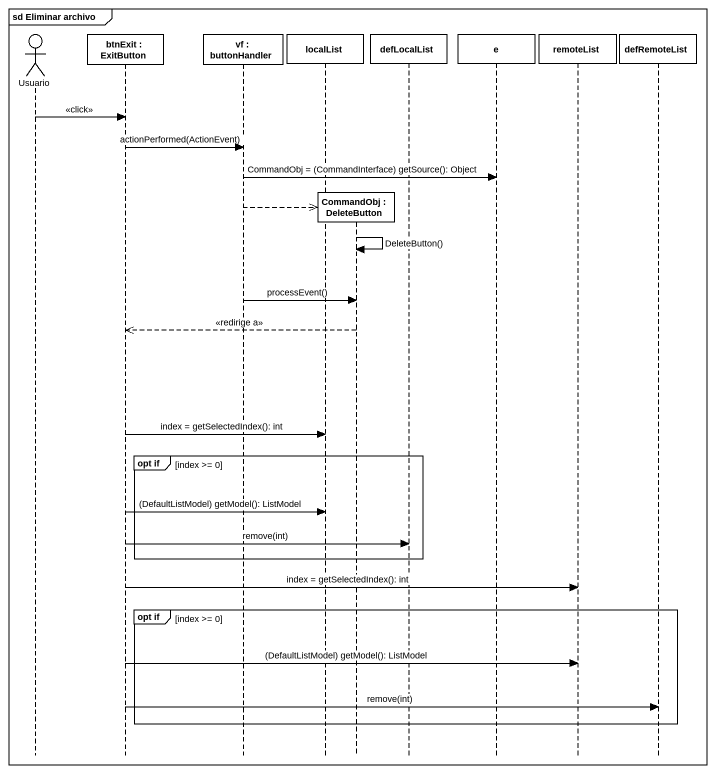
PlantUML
@startuml
mainframe sd Eliminar archivo
hide footbox
actor Usuario
participant "btnExit : ExitButton" as btnExit
participant "vf : buttonHandler" as vf
participant localList
participant "CommandObj : DeleteButton" as CommandObj
participant defLocalList
participant e
participant remoteList
participant defRemoteList

Usuario -> btnExit : <<click>>
btnExit -> vf : actionPerformed(ActionEvent)
vf -> e : CommandObj = (CommandInterface) getSource(): Object
vf -->> CommandObj **
CommandObj -> CommandObj : DeleteButton()
vf -> CommandObj : processEvent()
CommandObj -->> btnExit : <<redirige a>>
btnExit -> localList : index = getSelectedIndex(): int
group opt if [index >= 0]
  btnExit -> localList : (DefaultListModel) getModel(): ListModel
  btnExit -> defLocalList : remove(int)
end
btnExit -> remoteList : index = getSelectedIndex(): int
group opt if [index >= 0]
  btnExit -> remoteList : (DefaultListModel) getModel(): ListModel
  btnExit -> defRemoteList : remove(int)
end
@enduml
